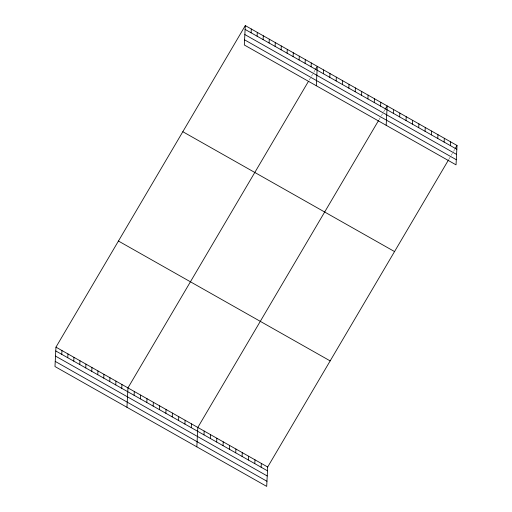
<?xml version="1.0" encoding="UTF-8"?>
<svg xmlns="http://www.w3.org/2000/svg" width="512" height="512" viewBox="0 0 512 512"><rect width="100%" height="100%" fill="white"/><g stroke="black" fill="none" stroke-linecap="round" stroke-linejoin="round"><path stroke-width="0.38" stroke-dasharray="2.56 1.92" d="M309.184 80.109L310.342 78.144M311.501 76.179L312.659 74.214M313.811 72.25L314.97 70.285M379.053 119.661L380.211 117.696M381.37 115.731L382.522 113.766M383.68 111.802L384.838 109.837M448.922 159.213L450.08 157.248M451.232 155.283L452.39 153.318M453.549 151.354L454.707 149.389"/><path stroke-width="0.77" d="M245.299 25.6L244.32 44.992L456.038 164.851L457.018 145.459L245.299 25.6L55.962 347.149L54.982 366.541L266.701 486.4L267.68 467.008L448.538 159.872M61.766 354.362L61.958 350.547M67.763 357.754L67.962 353.946M73.766 361.152L73.958 357.338M79.763 364.544L79.955 360.736M85.76 367.942L85.958 364.134M91.763 371.341L91.955 367.526M97.76 374.733L97.952 370.925M103.757 378.131L103.949 374.317M109.76 381.53L109.952 377.715M115.757 384.922L115.949 381.114M121.754 388.32L121.946 384.506M126.963 407.296L127.949 387.904L308.416 81.414M134.106 395.309L134.298 391.501M140.454 398.906L140.653 395.098M146.81 402.502L147.002 398.688M153.158 406.099L153.35 402.285M159.514 409.696L159.706 405.882M165.862 413.293L166.054 409.478M172.218 416.883L172.41 413.075M178.566 420.48L178.758 416.672M184.915 424.077L185.114 420.269M191.27 427.674L191.462 423.859M196.832 446.848L197.811 427.456L378.669 120.314M203.974 434.867L204.166 431.053M210.323 438.458L210.515 434.65M216.678 442.054L216.87 438.246M223.027 445.651L223.219 441.843M229.376 449.248L229.574 445.434M251.104 32.806L251.302 28.998M235.731 452.845L235.923 449.03M257.107 36.205L257.299 32.39M263.104 39.597L263.296 35.789M242.08 456.442L242.272 452.627M269.101 42.995L269.293 39.187M248.435 460.032L248.627 456.224M275.104 46.394L275.296 42.579M254.784 463.629L254.976 459.821M281.101 49.786L281.293 45.978M261.139 467.226L261.331 463.418M287.098 53.184L287.29 49.37M293.094 56.582L293.293 52.768M299.098 59.974L299.29 56.166M305.094 63.373L305.286 59.558M311.091 66.765L311.29 62.957M316.301 85.741L317.286 66.355L315.36 69.626M323.443 73.76L323.635 69.946M329.798 77.357L329.99 73.542M336.147 80.954L336.339 77.139M342.496 84.544L342.694 80.736M348.851 88.141L349.043 84.333M355.2 91.738L355.392 87.93M361.555 95.334L361.747 91.52M367.904 98.931L368.096 95.117M374.259 102.528L374.451 98.714M380.608 106.118L380.8 102.31M386.17 125.293L387.155 105.907L385.222 109.178M393.312 113.312L393.504 109.504M399.661 116.909L399.859 113.094M406.016 120.506L406.208 116.691M412.365 124.102L412.557 120.288M418.72 127.699L418.912 123.885M425.069 131.29L425.261 127.482M431.424 134.886L431.616 131.078M437.773 138.483L437.965 134.669M444.122 142.08L444.32 138.266M450.477 145.677L450.669 141.862M455.091 148.736L457.018 145.459M245.107 29.414L456.826 149.274M244.845 34.554L456.57 154.413M244.576 39.846L456.301 159.706M182.816 131.712L394.541 251.571M118.445 241.037L330.163 360.896M55.962 347.149L267.68 467.008M55.77 350.963L267.488 470.822M55.507 356.102L267.226 475.962M55.238 361.402L266.957 481.261"/></g></svg>
